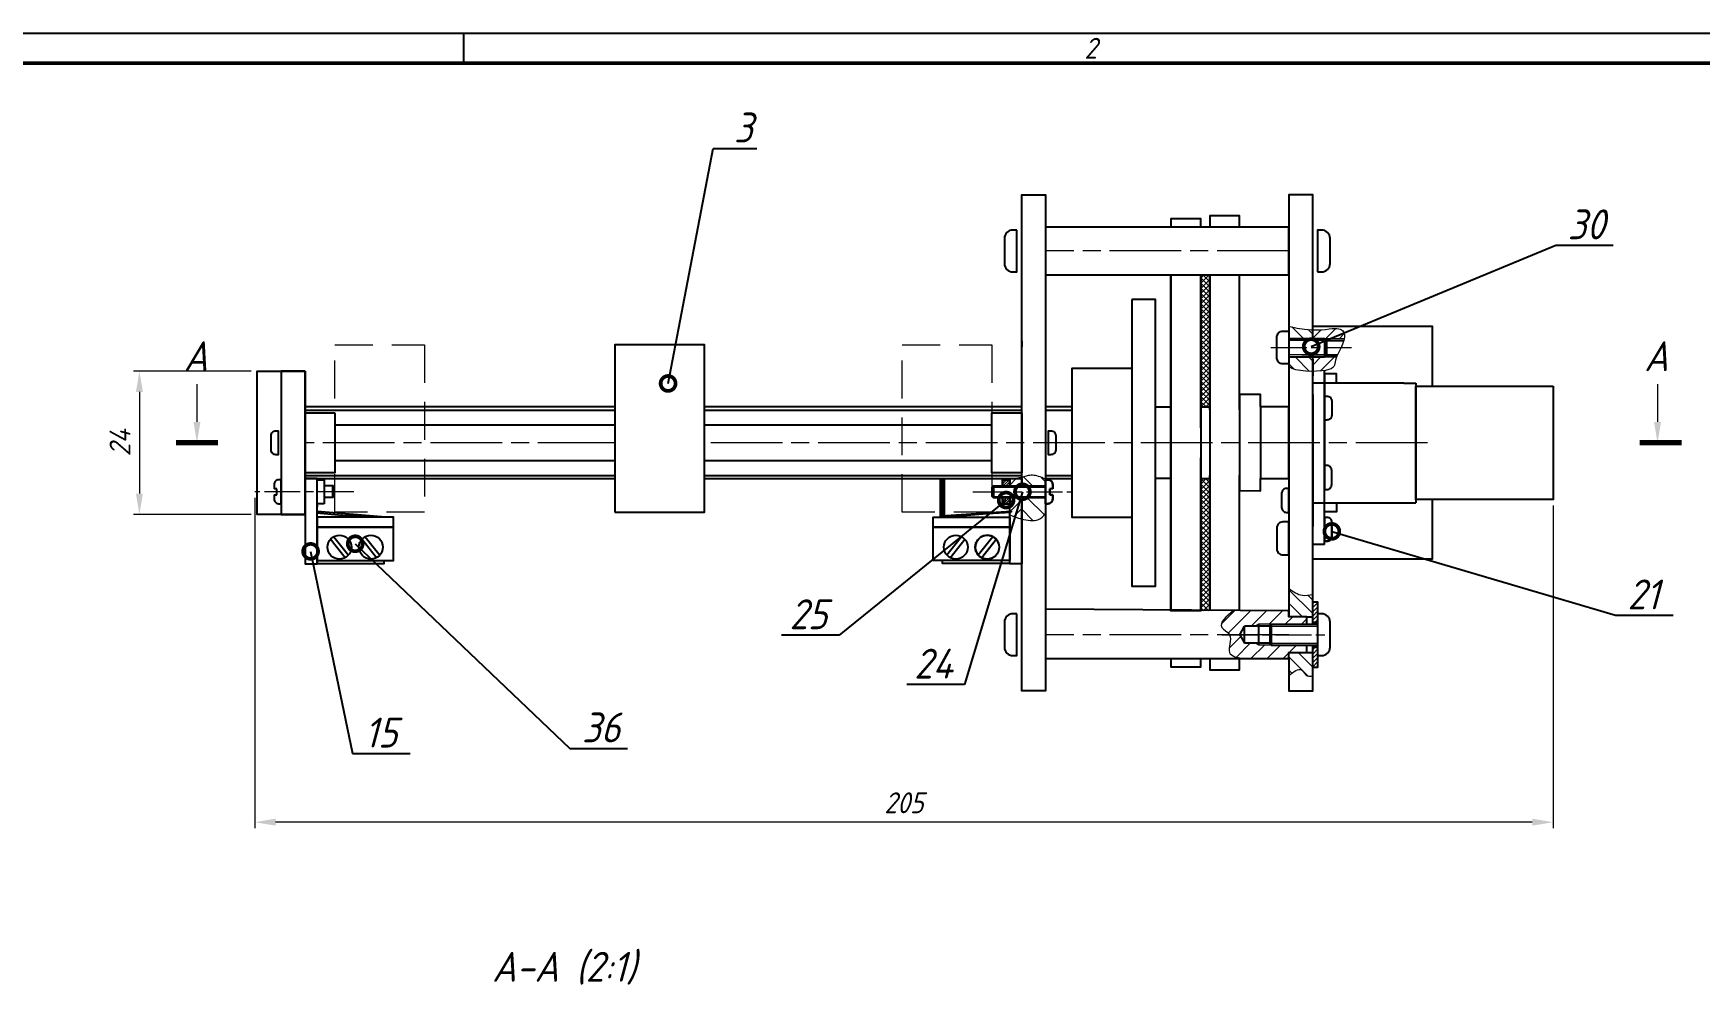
# Model space of a CAD drawing. Header units: millimetres. Extents: x 0 to 841, y 0 to 594.
# Drawn here: x 348.9 to 628, y 434.8 to 594 of the extents above; entities that cross this region are included whole.
import ezdxf
from ezdxf import colors
from ezdxf.entities.mleader import LeaderData, LeaderLine
from ezdxf.enums import TextEntityAlignment as Align
from ezdxf.math import Vec2, Vec3

# ---------------------------------------------------------------- set-up
doc = ezdxf.new("R2010")
doc.units = ezdxf.units.MM
for name, pattern in [('AM_ISO08W050', [18, 12, -1.5, 3, -1.5]), ('AM_ISO08W050x2', [9, 6, -0.75, 1.5, -0.75]), ('HIDDEN', [9.525, 6.35, -3.175])]:
    doc.linetypes.add(name, pattern=pattern)
doc.layers.get('0').update_dxf_attribs({"lineweight": 80})
for name, color, linetype, lineweight in [('AM_0', 7, 'Continuous', 25), ('AM_4', 3, 'Continuous', 9), ('AM_5', 3, 'Continuous', 9), ('AM_7', 4, 'AM_ISO08W050', 9), ('AM_8', 1, 'Continuous', 9), ('AM_BOR', 7, 'Continuous', 25), ('окружности', 100, 'HIDDEN', 9), ('основные', 7, 'Continuous', 25), ('оч жирные', 7, 'Continuous', 70), ('тонкие', 2, 'Continuous', 9)]:
    doc.layers.add(name, color=color, linetype=linetype, lineweight=lineweight)
doc.styles.add('ACGOSTTS', font='geniso.shx', dxfattribs={"oblique": 15})
doc.styles.get("Standard").update_dxf_attribs({"font": 'geniso.shx', "oblique": 15})
doc.dimstyles.new('AM_GOST$0', dxfattribs={"dimtxt": 3.5, "dimasz": 3.5, "dimexe": 1, "dimexo": 1, "dimgap": 1.5, "dimtad": 1, "dimtoh": 1, "dimtxsty": 'Standard', "dimcen": 0, "dimclrd": 256, "dimclre": 256, "dimclrt": 2, "dimadec": 0, "dimazin": 2, "dimtp": 0.1, "dimtm": 0.1, "dimtfac": 0.71, "dimtmove": 0, "dimatfit": 3, "dimfxl": 1, "dimtolj": 1, "dimlwd": -1, "dimlwe": -1, "dimarcsym": 1})
pattern_1 = [(45, (327.60573, 2.7999), (-0.3535534, 0.3535534), [])]
pattern_2 = [(135, (327.6057, 2.7999), (-1.122532, -1.122532), [])]
pattern_3 = [(45, (259.2033, 81.99015), (-0.21213203, 0.21213203), [])]

# ---------------------------------------------------------------- blocks, each defined once
blk = doc.blocks.new('GOST_A1_LANDSCAPE')
at = {"layer": 'AM_BOR', "color": 1, "lineweight": 25}
for p, q in [((841, 594), (0, 594)), ((421, 594), (421, 589))]:
    blk.add_line(p, q, dxfattribs=at)
at = {"layer": 'AM_BOR', "color": 7, "lineweight": 50}
blk.add_line((836, 589), (20, 589), dxfattribs=at)
at = {"layer": 'AM_BOR', "color": 1, "lineweight": 25, "style": 'ACGOSTTS', "oblique": 15}
blk.add_text('2', height=3.5, dxfattribs=at).set_placement((526, 591.5), align=Align.MIDDLE_CENTER)
blk = doc.blocks.new('*D44')
at = {"layer": 'AM_5', "linetype": 'ByBlock', "transparency": 16777216}
for p, q in [((386.02, 516.27), (386.02, 460.96)), ((603.43, 514.96), (603.43, 460.96)), ((599.93, 461.96), (389.52, 461.96))]:
    blk.add_line(p, q, dxfattribs=at)
at = {"layer": 'AM_5', "transparency": 16777216}
for points in [[(389.52, 462.55), (389.52, 461.38), (386.02, 461.96)], [(599.93, 462.55), (599.93, 461.38), (603.43, 461.96)]]:
    blk.add_solid(points, dxfattribs=at)
at = {"layer": 'Defpoints', "color": 0, "transparency": 16777216}
for p in [(386.02, 517.27), (603.43, 515.96), (386.02, 461.96)]:
    blk.add_point(p, dxfattribs=at)
at = {"layer": 'AM_5', "color": 2, "transparency": 16777216, "insert": (494.72, 465.21), "char_height": 3.5, "attachment_point": 5}
blk.add_mtext('\\A1;205', dxfattribs=at)
blk = doc.blocks.new('*D56')
at = {"layer": 'AM_5', "linetype": 'ByBlock', "transparency": 16777216}
for p, q in [((385.45, 537.47), (365.71, 537.47)), ((366.71, 533.97), (366.71, 516.96)), ((385.45, 513.46), (365.71, 513.46))]:
    blk.add_line(p, q, dxfattribs=at)
at = {"layer": 'AM_5', "transparency": 16777216}
for points in [[(366.13, 533.97), (367.29, 533.97), (366.71, 537.47)], [(366.13, 516.96), (367.29, 516.96), (366.71, 513.46)]]:
    blk.add_solid(points, dxfattribs=at)
at = {"layer": 'Defpoints', "color": 0, "transparency": 16777216}
for p in [(386.45, 537.47), (366.71, 513.46), (386.45, 513.46)]:
    blk.add_point(p, dxfattribs=at)
at = {"layer": 'AM_5', "color": 2, "transparency": 16777216, "insert": (363.46, 525.46), "char_height": 3.5, "attachment_point": 5, "rotation": 90}
blk.add_mtext('\\A1;24', dxfattribs=at)
blk = doc.blocks.new('_DotSmall')
at = {"color": 0, "linetype": 'ByBlock', "const_width": 0.5}
blk.add_lwpolyline([(-0.0625, 0, 1), (0.0625, 0, 1)], format="xyb", close=True, dxfattribs=at)

msp = doc.modelspace()

# ---------------------------------------------------------------- hatches: boundary and pattern name
at = {"layer": 'AM_4'}
h = msp.add_hatch(dxfattribs=at)
h.set_pattern_fill('ANSI31', color=256, scale=0.5, angle=90, style=0)
h.paths.add_polyline_path([(561.821, 544.474), (560.585, 544.673), (559.176, 544.994), (559.176, 542.946), (563.176, 542.946), (563.176, 544.367), (562.9, 544.374)])
h.paths.add_polyline_path([(563.176, 539.866), (561.336, 539.866), (559.176, 539.866), (559.176, 538.656), (559.176, 538.235), (559.656, 537.924), (560.322, 537.694), (561.12, 537.538), (562.002, 537.447), (562.914, 537.414), (563.176, 537.419)])
h = msp.add_hatch(dxfattribs=at)
h.set_pattern_fill('ANSI31', color=256, scale=0.5, style=0)
h.paths.add_polyline_path([(568.44, 543.766), (568.374, 543.948), (568.282, 544.113), (568.158, 544.257), (567.996, 544.379), (567.791, 544.477), (567.537, 544.547), (567.23, 544.588), (566.862, 544.598), (566.429, 544.573), (565.923, 544.516), (565.332, 544.444), (564.64, 544.382), (563.835, 544.351), (563.176, 544.367), (563.176, 542.946), (565.176, 542.946), (568.453, 542.946), (568.478, 543.114), (568.491, 543.349), (568.478, 543.567)])
h = msp.add_hatch(dxfattribs=at)
h.set_pattern_fill('ANSI31', color=256, scale=0.5, style=0)
h.paths.add_polyline_path([(563.176, 539.866), (563.176, 537.419), (563.807, 537.431), (564.63, 537.492), (565.33, 537.588), (565.87, 537.713), (566.263, 537.865), (566.536, 538.043), (566.714, 538.246), (566.825, 538.474), (566.894, 538.725), (566.948, 538.999), (567.012, 539.294), (567.109, 539.61), (567.206, 539.866)])
at = {"layer": 'AM_8'}
h = msp.add_hatch(dxfattribs=at)
h.set_pattern_fill('_U', color=256, scale=0.61, angle=45, style=0, double=1, pattern_type=0)
h.set_pattern_definition([(45, (263.2033, 74.26044), (-0.43133514, 0.43133514), []), (135, (263.2033, 74.26044), (-0.43133514, -0.43133514), [])])
h.paths.add_polyline_path([(544.426, 553.578), (544.426, 531.463), (545.922, 531.463), (545.922, 519.463), (544.426, 519.463), (544.426, 497.349), (545.926, 497.349), (545.926, 553.578)])
h = msp.add_hatch(dxfattribs=at)
h.set_pattern_fill('_U', color=256, scale=0.3, angle=45, style=0, pattern_type=0)
h.set_pattern_definition(pattern_3)
h.paths.add_polyline_path([(511.247, 518.268), (512.447, 518.268), (512.447, 519.268), (511.247, 519.268)])
h = msp.add_hatch(dxfattribs=at)
h.set_pattern_fill('ANSI31', color=256, scale=0.33)
h.paths.add_polyline_path([(514.269, 516.268), (512.447, 516.268), (512.447, 515.268), (512.447, 514.026), (512.684, 514.042), (512.707, 513.839), (512.447, 513.824), (512.447, 513.419), (512.969, 513.206), (513.311, 513.077)])
h.paths.add_polyline_path([(514.447, 519.463), (512.961, 519.463), (512.87, 519.457), (512.732, 519.444), (512.612, 519.427), (512.515, 519.404), (512.447, 519.375), (512.447, 518.268), (514.447, 518.268)])
h.paths.add_polyline_path([(514.447, 516.268), (514.269, 516.268), (513.311, 513.077), (513.457, 513.022), (513.915, 512.866), (514.347, 512.736), (514.447, 512.711)])
h = msp.add_hatch(dxfattribs=at)
h.set_pattern_fill('ANSI31', color=256, scale=0.64, angle=90)
h.paths.add_polyline_path([(518.447, 516.268), (514.447, 516.268), (514.447, 512.711), (514.757, 512.632), (515.148, 512.553), (515.525, 512.497), (515.891, 512.462), (516.25, 512.451), (516.601, 512.468), (516.942, 512.523), (517.271, 512.622), (517.588, 512.775), (517.891, 512.989), (518.177, 513.273), (518.447, 513.634)])
h.paths.add_polyline_path([(518.447, 519.268), (518.447, 519.366), (518.115, 519.516), (517.807, 519.646), (517.52, 519.757), (517.25, 519.848), (516.994, 519.92), (516.75, 519.973), (516.512, 520.007), (516.28, 520.022), (516.049, 520.02), (515.82, 520.002), (515.597, 519.972), (515.379, 519.932), (515.17, 519.885), (514.971, 519.834), (514.783, 519.783), (514.609, 519.734), (514.447, 519.688), (514.447, 518.268), (518.447, 518.268)])
h = msp.add_hatch(dxfattribs=at)
h.set_pattern_fill('_U', color=256, scale=0.3, angle=45, style=0, pattern_type=0)
h.set_pattern_definition(pattern_3)
h.paths.add_polyline_path([(512.447, 515.534), (512.447, 516.268), (511.247, 516.268), (511.247, 515.268), (512.447, 515.268)])
h = msp.add_hatch(dxfattribs=at)
h.set_pattern_fill('ANSI31', color=256, scale=0.5, angle=90, style=0)
h.set_pattern_definition(pattern_2)
edge = h.paths.add_edge_path()
edge.add_spline(control_points=[(563.176, 500.064), (562.59, 499.963), (561.138, 499.714), (559.909, 500.577), (559.176, 501.092)], knot_values=[0, 0, 0, 0, 1.7258996, 4.2776179, 4.2776179, 4.2776179, 4.2776179], degree=3, periodic=0)
edge.add_line((559.176, 501.092), (559.176, 496.349))
edge.add_line((559.176, 496.349), (562.176, 496.349))
edge.add_line((562.176, 496.349), (563.176, 496.349))
edge.add_line((563.176, 496.349), (563.176, 500.064))
edge = h.paths.add_edge_path()
edge.add_spline(control_points=[(563.176, 486.456), (562.865, 486.401), (562.065, 486.261), (561.24, 488.182), (559.974, 487.161), (559.176, 486.517)], knot_values=[0, 0, 0, 0, 0.8745598, 2.2433555, 4.5836616, 4.5836616, 4.5836616, 4.5836616], degree=3, periodic=0)
edge.add_line((559.176, 486.517), (559.239, 487.478))
edge.add_line((559.239, 487.478), (563.239, 487.478))
edge.add_line((563.239, 487.478), (563.176, 486.456))
edge = h.paths.add_edge_path()
edge.add_spline(control_points=[(559.176, 486.517), (559.974, 487.161), (561.24, 488.182), (562.065, 486.261), (562.865, 486.401), (563.176, 486.456)], knot_values=[0, 0, 0, 0, 2.3403061, 3.7091018, 4.5836616, 4.5836616, 4.5836616, 4.5836616], degree=3, periodic=0)
edge.add_line((563.176, 486.456), (563.176, 490.349))
edge.add_line((563.176, 490.349), (562.176, 490.349))
edge.add_line((562.176, 490.349), (559.176, 490.349))
edge.add_line((559.176, 490.349), (559.176, 489.349))
edge.add_line((559.176, 489.349), (559.176, 486.517))
h = msp.add_hatch(dxfattribs=at)
h.set_pattern_fill('ANSI31', color=256, scale=0.6, style=0)
h.set_pattern_definition([(45, (327.6057, 2.7999), (-1.3470384, 1.3470384), [])])
edge = h.paths.add_edge_path()
edge.add_line((562.176, 496.349), (559.176, 496.349))
edge.add_line((559.176, 496.349), (559.176, 497.349))
edge.add_line((559.176, 497.349), (549.936, 497.414))
edge.add_spline(control_points=[(549.936, 497.414), (548.691, 496.373), (546.819, 494.807), (548.947, 493.849), (549.23, 493.349)], knot_values=[0, 0, 0, 0, 3.4667411, 5.2138903, 5.2138903, 5.2138903, 5.2138903], degree=3, periodic=0)
edge.add_line((549.23, 493.349), (550.953, 493.349))
edge.add_line((550.953, 493.349), (551.776, 494.774))
edge.add_line((551.776, 494.774), (553.576, 494.774))
edge.add_line((553.576, 494.774), (554.176, 495.099))
edge.add_line((554.176, 495.099), (562.176, 495.099))
edge.add_line((562.176, 495.099), (562.176, 496.349))
edge = h.paths.add_edge_path()
edge.add_line((562.176, 491.599), (556.216, 491.599))
edge.add_line((556.216, 491.599), (554.176, 491.599))
edge.add_line((554.176, 491.599), (553.576, 491.924))
edge.add_line((553.576, 491.924), (551.776, 491.924))
edge.add_line((551.776, 491.924), (550.953, 493.349))
edge.add_line((550.953, 493.349), (549.23, 493.349))
edge.add_spline(control_points=[(549.23, 493.349), (549.712, 492.497), (548.25, 489.87), (550.619, 489.517), (551.75, 489.349)], knot_values=[5.2138903, 5.2138903, 5.2138903, 5.2138903, 8.1895192, 10.9098806, 10.9098806, 10.9098806, 10.9098806], degree=3, periodic=0)
edge.add_line((551.75, 489.349), (559.176, 489.349))
edge.add_line((559.176, 489.349), (559.176, 490.349))
edge.add_line((559.176, 490.349), (562.176, 490.349))
edge.add_line((562.176, 490.349), (562.176, 491.599))
h = msp.add_hatch(dxfattribs=at)
h.set_pattern_fill('_U', color=256, scale=0.5, angle=45, style=0, pattern_type=0)
h.set_pattern_definition(pattern_1)
h.paths.add_polyline_path([(563.176, 498.849), (563.176, 495.463), (563.976, 495.463), (563.976, 498.849)])
h = msp.add_hatch(dxfattribs=at)
h.set_pattern_fill('_U', color=256, scale=0.5, angle=45, style=0, pattern_type=0)
h.set_pattern_definition(pattern_1)
h.paths.add_polyline_path([(563.976, 487.849), (563.976, 491.234), (563.176, 491.234), (563.176, 487.849)])
h = msp.add_hatch(dxfattribs=at)
h.set_pattern_fill('ANSI31', color=256, scale=0.5, angle=90, style=0)
h.set_pattern_definition(pattern_2)
edge = h.paths.add_edge_path()
edge.add_line((559.176, 490.349), (559.176, 489.349))
edge.add_line((559.176, 489.349), (559.176, 486.517))
edge.add_spline(control_points=[(559.176, 486.517), (559.974, 487.161), (561.24, 488.182), (562.065, 486.261), (562.865, 486.401), (563.176, 486.456)], knot_values=[0, 0, 0, 0, 2.3403061, 3.7091018, 4.5836616, 4.5836616, 4.5836616, 4.5836616], degree=3, periodic=0)
edge.add_line((563.176, 486.456), (563.176, 490.349))
edge.add_line((563.176, 490.349), (562.176, 490.349))
edge.add_line((562.176, 490.349), (559.176, 490.349))

# ---------------------------------------------------------------- linework, layer by layer
msp.add_line((501.207, 513.021), (501.207, 519.463))
at = {"layer": 'AM_0'}
for p, q in [((567.276, 542.613), (568.383, 542.613)), ((550.953, 493.349), (551.776, 494.774)), ((555.976, 494.774), (551.776, 494.774)), ((551.776, 491.924), (551.776, 494.774)), ((554.176, 491.599), (554.176, 495.099)), ((550.953, 493.349), (551.776, 491.924)), ((555.976, 491.924), (551.776, 491.924))]:
    msp.add_line(p, q, dxfattribs=at)
at = {"layer": 'AM_4'}
for p, q in [((565.525, 542.613), (559.176, 542.613)), ((565.137, 542.946), (568.463, 542.946)), ((565.525, 540.199), (559.176, 540.199)), ((565.137, 539.866), (567.206, 539.866)), ((509.52, 518.051), (518.447, 518.051)), ((509.52, 516.484), (518.43, 516.484)), ((554.176, 495.099), (553.576, 494.774)), ((563.126, 495.099), (554.176, 495.099)), ((555.976, 494.774), (563.976, 494.774)), ((554.176, 491.599), (553.576, 491.924)), ((563.126, 491.599), (554.176, 491.599)), ((555.976, 491.924), (563.976, 491.924))]:
    msp.add_line(p, q, dxfattribs=at)
for points in [[(559.176, 544.994), (560.585, 544.673), (561.821, 544.474), (562.9, 544.374), (563.835, 544.351), (564.64, 544.382), (565.332, 544.444), (565.923, 544.516), (566.429, 544.573), (566.862, 544.598), (567.23, 544.588), (567.537, 544.547), (567.791, 544.477), (567.996, 544.379), (568.158, 544.257), (568.282, 544.113), (568.374, 543.948), (568.44, 543.766), (568.478, 543.567), (568.491, 543.349), (568.478, 543.114), (568.44, 542.861), (568.375, 542.59), (568.286, 542.301), (568.171, 541.994), (568.032, 541.669), (567.876, 541.331), (567.71, 540.984), (567.543, 540.634), (567.382, 540.284), (567.234, 539.942), (567.109, 539.61), (567.012, 539.294), (566.948, 538.999), (566.894, 538.725), (566.825, 538.474), (566.714, 538.246), (566.536, 538.043), (566.263, 537.865), (565.87, 537.713), (565.33, 537.588), (564.63, 537.492), (563.807, 537.431), (562.914, 537.414), (562.002, 537.447), (561.12, 537.538), (560.322, 537.694), (559.656, 537.924), (559.176, 538.235)], [(518.447, 519.366), (518.115, 519.516), (517.807, 519.646), (517.52, 519.757), (517.25, 519.848), (516.994, 519.92), (516.75, 519.973), (516.512, 520.007), (516.28, 520.022), (516.049, 520.02), (515.82, 520.002), (515.597, 519.972), (515.379, 519.932), (515.17, 519.885), (514.971, 519.834), (514.783, 519.783), (514.609, 519.734), (514.449, 519.689), (514.301, 519.649), (514.161, 519.614), (514.028, 519.583), (513.897, 519.556), (513.765, 519.534), (513.628, 519.515), (513.485, 519.499), (513.333, 519.487), (513.176, 519.477), (513.02, 519.467), (512.87, 519.457), (512.732, 519.444), (512.612, 519.427), (512.515, 519.404), (512.447, 519.375)], [(512.447, 513.419), (512.969, 513.206), (513.457, 513.022), (513.915, 512.866), (514.347, 512.736), (514.757, 512.632), (515.148, 512.553), (515.525, 512.497), (515.891, 512.462), (516.25, 512.451), (516.601, 512.468), (516.942, 512.523), (517.271, 512.622), (517.588, 512.775), (517.891, 512.989), (518.177, 513.273), (518.447, 513.634)]]:
    msp.add_lwpolyline(points, dxfattribs=at)
at = {"layer": 'AM_5'}
for p, q in [((376.344, 535.282), (376.344, 528.963)), ((620.912, 535.282), (620.912, 528.963))]:
    msp.add_line(p, q, dxfattribs=at)
at = {"layer": 'AM_5', "linetype": 'Continuous'}
for points in [[(375.761, 528.963), (376.927, 528.963), (376.344, 525.463)], [(620.329, 528.963), (621.496, 528.963), (620.912, 525.463)]]:
    msp.add_trace(points, dxfattribs=at)
at = {"layer": 'AM_7'}
for p, q in [((559.176, 557.578), (518.447, 557.578)), ((445.447, 525.463), (394.447, 525.463)), ((446.31, 525.463), (445.447, 525.463)), ((582.369, 525.463), (461.31, 525.463)), ((559.176, 493.349), (518.447, 493.349))]:
    msp.add_line(p, q, dxfattribs=at)
at = {"layer": 'AM_7', "linetype": 'AM_ISO08W050x2'}
for p, q in [((556.176, 541.406), (569.676, 541.406)), ((402.635, 517.268), (386.016, 517.268)), ((506.259, 517.268), (522.878, 517.268)), ((506.259, 517.268), (522.878, 517.268)), ((547.953, 493.349), (566.176, 493.349))]:
    msp.add_line(p, q, dxfattribs=at)
at = {"layer": 'окружности'}
for points in [[(399.447, 541.848), (414.447, 541.848), (414.447, 513.848), (399.447, 513.848)], [(494.447, 541.848), (509.447, 541.848), (509.447, 513.848), (494.447, 513.848)]]:
    msp.add_lwpolyline(points, close=True, dxfattribs=at)
at = {"layer": 'основные'}
for p, q in [((514.447, 542.523), (514.447, 541.523)), ((559.176, 542.946), (565.176, 542.946)), ((565.525, 542.613), (565.176, 542.946)), ((565.176, 542.946), (565.176, 539.866)), ((565.486, 542.613), (567.276, 542.613)), ((565.525, 540.199), (565.525, 542.613)), ((514.447, 538.523), (514.447, 539.523)), ((559.176, 539.866), (565.176, 539.866)), ((567.206, 539.866), (561.336, 539.866)), ((565.176, 539.866), (565.525, 540.199)), ((565.486, 540.199), (567.345, 540.199)), ((565.176, 508.463), (565.177, 537.567)), ((565.176, 533.57), (565.176, 536.65)), ((578.43, 535.463), (563.176, 535.463)), ((578.43, 535.463), (580.43, 535.463)), ((580.43, 535.463), (580.43, 515.408)), ((394.447, 530.909), (446.31, 530.909)), ((461.31, 530.909), (514.447, 530.909)), ((518.447, 530.909), (522.876, 530.909)), ((536.876, 531.463), (539.426, 531.463)), ((544.426, 531.463), (545.922, 531.463)), ((545.926, 530.963), (545.926, 519.963)), ((550.926, 530.963), (550.926, 519.963)), ((554.415, 531.463), (554.415, 519.463)), ((565.176, 515.408), (565.176, 531.131)), ((559.176, 525.463), (559.176, 522.963)), ((394.447, 520.018), (446.31, 520.018)), ((461.31, 520.018), (514.447, 520.018)), ((518.447, 520.018), (522.876, 520.018)), ((539.426, 519.463), (536.876, 519.463)), ((544.426, 519.463), (545.922, 519.463)), ((389.747, 517.768), (389.247, 517.768)), ((389.247, 516.768), (389.747, 516.768)), ((389.747, 516.768), (389.747, 517.768)), ((519.147, 516.768), (519.147, 517.768)), ((519.647, 517.768), (519.147, 517.768)), ((519.147, 517.768), (519.147, 516.768)), ((519.647, 516.768), (519.147, 516.768)), ((519.147, 516.768), (519.647, 516.768)), ((559.176, 515.817), (559.176, 516.817)), ((396.447, 515.03), (396.447, 514.76)), ((407.927, 513.001), (396.447, 513.965)), ((500.967, 513.249), (512.684, 514.042)), ((512.684, 514.042), (512.707, 513.839)), ((563.176, 515.408), (578.43, 515.408)), ((578.43, 515.408), (580.43, 515.408)), ((406.594, 512.99), (405.994, 512.99)), ((407.996, 512.995), (407.927, 513.001)), ((407.996, 512.995), (407.996, 512.995)), ((500.898, 513.244), (500.967, 513.249)), ((500.898, 512.971), (500.898, 513.244)), ((502.3, 512.99), (502.9, 512.99)), ((399.447, 508.404), (398.722, 509.318)), ((399.257, 509.744), (401.712, 506.661)), ((401.171, 506.231), (399.447, 508.404)), ((406.429, 506.231), (403.981, 509.318)), ((404.516, 509.744), (406.971, 506.661)), ((504.378, 509.744), (501.923, 506.661)), ((502.464, 506.231), (504.913, 509.318)), ((509.637, 509.744), (507.182, 506.661)), ((509.637, 509.744), (507.182, 506.661)), ((507.723, 506.231), (510.172, 509.318)), ((507.723, 506.231), (509.259, 508.167)), ((509.447, 508.404), (510.172, 509.318)), ((565.176, 508.463), (563.176, 508.463)), ((556.216, 495.099), (555.976, 494.774)), ((555.976, 494.774), (555.976, 491.924)), ((556.216, 495.099), (563.976, 495.099)), ((556.216, 495.099), (556.216, 491.599)), ((562.176, 496.349), (563.176, 496.349)), ((563.176, 495.463), (563.976, 495.463)), ((556.216, 491.599), (555.976, 491.924)), ((556.216, 491.599), (563.976, 491.599)), ((563.176, 491.234), (563.976, 491.234)), ((562.176, 490.349), (563.176, 490.349))]:
    msp.add_line(p, q, dxfattribs=at)
for points in [[(514.447, 539.523), (514.447, 566.963), (518.447, 566.963), (518.447, 494.774)], [(563.176, 542.946), (563.176, 566.963), (559.176, 566.963), (559.176, 496.349)], [(544.426, 561.578), (544.426, 562.945), (539.426, 562.945), (539.426, 561.578)], [(550.926, 561.578), (550.926, 563.463), (545.926, 563.463), (545.926, 561.578)], [(539.426, 553.578), (539.426, 497.349)], [(544.426, 553.578), (544.426, 527.963)], [(544.426, 527.963), (544.426, 553.578)], [(545.926, 553.578), (545.926, 530.963)], [(545.926, 530.963), (545.926, 553.578)], [(550.926, 530.963), (550.926, 553.578)], [(563.176, 542.946), (563.176, 544.963), (583.176, 544.963), (583.176, 534.963)], [(514.447, 518.268), (514.447, 539.523)], [(563.176, 536.65), (563.176, 539.866)], [(563.176, 536.65), (563.176, 539.866)], [(563.176, 536.65), (563.176, 539.866)], [(563.176, 539.463), (563.176, 536.65)], [(583.176, 515.963), (583.176, 505.963), (563.176, 505.963), (563.176, 536.65)], [(567.176, 535.463), (567.176, 536.991), (565.176, 536.991), (565.157, 519.658)], [(554.415, 531.463), (554.415, 533.567), (550.926, 533.545), (550.926, 530.963)], [(563.176, 495.099), (563.176, 533.57)], [(563.176, 533.57), (563.176, 511.463)], [(446.31, 531.463), (394.447, 531.463), (394.447, 519.463), (446.31, 519.463)], [(464.447, 531.463), (461.31, 531.463)], [(514.447, 531.463), (464.447, 531.463)], [(522.876, 531.463), (518.447, 531.463)], [(554.415, 519.463), (559.176, 519.463), (559.176, 531.463), (554.415, 531.463)], [(567.176, 515.408), (567.176, 513.936), (565.176, 513.936), (565.157, 531.268)], [(394.447, 522.463), (394.447, 528.463)], [(399.447, 528.463), (446.31, 528.463)], [(461.31, 528.463), (509.447, 528.463)], [(514.447, 528.463), (514.447, 522.463)], [(446.31, 522.463), (399.447, 522.463)], [(509.447, 522.463), (461.31, 522.463)], [(544.426, 522.963), (544.426, 497.349)], [(544.426, 497.349), (544.426, 522.963)], [(461.31, 519.463), (464.447, 519.463)], [(464.447, 519.463), (514.447, 519.463)], [(511.247, 518.268), (511.247, 519.268), (512.447, 519.268), (512.447, 518.268)], [(512.447, 518.268), (512.447, 519.268), (511.247, 519.268), (511.247, 518.268)], [(512.447, 518.268), (512.447, 519.463), (514.447, 519.463), (514.447, 518.268)], [(518.447, 519.463), (522.876, 519.463)], [(545.926, 519.963), (545.926, 497.349)], [(545.926, 497.349), (545.926, 519.963)], [(550.926, 497.349), (550.926, 519.963)], [(550.926, 519.963), (550.926, 517.463), (554.415, 517.435), (554.415, 519.463)], [(397.647, 518.322), (399.109, 518.322), (399.297, 518.106), (399.297, 516.539), (399.109, 516.322), (399.109, 518.322), (399.109, 516.322), (397.647, 516.322)], [(518.447, 516.268), (509.707, 516.268), (509.52, 516.484), (509.52, 518.051), (509.707, 518.268), (509.707, 516.268), (509.707, 518.268), (518.447, 518.268)], [(511.247, 516.268), (511.247, 515.268), (512.447, 515.268), (512.447, 516.268)], [(512.447, 516.268), (512.447, 515.268), (511.247, 515.268), (511.247, 516.268)], [(514.447, 516.268), (514.447, 505.225), (512.447, 505.225), (512.447, 516.268)], [(518.447, 491.924), (518.447, 483.963), (514.447, 483.963), (514.447, 516.268)], [(406.294, 512.99), (406.294, 512.99), (400.65, 513.292), (396.42, 513.698)], [(501.048, 512.99), (501.048, 512.99), (508.659, 513.607), (512.707, 513.839)], [(397.647, 505.765), (409.247, 505.765), (409.247, 512.99), (396.447, 512.99), (396.447, 505.765)], [(396.447, 512.99), (396.499, 505.272), (407.687, 505.272), (407.687, 505.765)], [(396.447, 505.765), (409.247, 505.765), (409.247, 511.365), (396.447, 511.365), (396.447, 505.765)], [(511.247, 505.765), (499.647, 505.765), (499.647, 512.99), (512.447, 512.99), (512.447, 505.765)], [(512.447, 505.765), (499.647, 505.765), (499.647, 511.365), (512.447, 511.365), (512.447, 505.765)], [(512.447, 512.99), (512.395, 505.272), (501.207, 505.272), (501.207, 505.765)], [(566.376, 511.463), (566.376, 510.488)], [(559.176, 496.349), (559.176, 497.349), (518.447, 497.636), (518.447, 491.924)], [(563.176, 495.099), (563.176, 498.849), (563.976, 498.849), (563.976, 487.849), (563.176, 487.849), (563.176, 491.599)], [(562.176, 495.099), (562.176, 496.349), (559.176, 496.349), (559.176, 496.349)], [(518.447, 491.924), (518.447, 489.349), (559.176, 489.349), (559.176, 490.349)], [(559.176, 490.349), (559.176, 490.349), (562.176, 490.349), (562.176, 491.599)], [(559.176, 489.349), (559.176, 483.963), (563.176, 483.963), (563.176, 491.599)], [(539.426, 489.349), (539.426, 487.944), (544.426, 487.944), (544.426, 489.349)], [(545.926, 489.349), (545.926, 487.463), (550.926, 487.463), (550.926, 489.349)]]:
    msp.add_lwpolyline(points, dxfattribs=at)
for points in [[(513.647, 561.078), (512.947, 561.078, 0.4142136), (511.547, 559.678), (511.547, 555.478, 0.4142136), (512.947, 554.078), (513.647, 554.078)], [(563.976, 554.078), (564.676, 554.078, 0.4142136), (566.076, 555.478), (566.076, 559.678, 0.4142136), (564.676, 561.078), (563.976, 561.078)], [(558.176, 544.156), (559.176, 544.156), (559.176, 538.656), (558.176, 538.656, -0.4142136), (557.176, 539.656), (557.176, 543.156, -0.4142136)], [(558.176, 506.715), (559.176, 506.715), (559.176, 512.215), (558.176, 512.215, 0.4142136), (557.176, 511.215), (557.176, 507.715, 0.4142136)], [(513.647, 496.849), (512.947, 496.849, 0.4142136), (511.547, 495.449), (511.547, 491.249, 0.4142136), (512.947, 489.849), (513.647, 489.849)], [(563.976, 489.849), (564.676, 489.849, 0.4142136), (566.076, 491.249), (566.076, 495.449, 0.4142136), (564.676, 496.849), (563.976, 496.849)]]:
    msp.add_lwpolyline(points, format="xyb", close=True, dxfattribs=at)
for points in [[(559.162, 561.578), (518.447, 561.578), (518.447, 553.578), (559.162, 553.578)], [(539.426, 553.578), (544.426, 553.578), (544.426, 497.349), (539.426, 497.349)], [(532.876, 549.463), (532.876, 501.463), (536.876, 501.463), (536.876, 549.463)], [(446.31, 513.848), (461.329, 513.848), (461.329, 541.848), (446.31, 541.848)], [(394.447, 537.466), (394.447, 513.46), (386.447, 513.46), (386.447, 537.466)], [(394.447, 537.466), (390.447, 537.466), (390.447, 513.46), (394.447, 513.46)], [(532.876, 537.963), (532.876, 512.963), (522.876, 512.963), (522.876, 537.963)], [(603.43, 534.963), (603.43, 515.963), (580.43, 515.963), (580.43, 534.963)], [(399.447, 530.463), (399.447, 520.463), (394.447, 520.463), (394.447, 530.463)], [(514.447, 530.463), (514.447, 520.463), (509.447, 520.463), (509.447, 530.463)], [(396.447, 519.463), (394.447, 519.463), (394.447, 505.225), (396.447, 505.225)], [(397.647, 515.268), (396.447, 515.268), (396.447, 519.268), (397.647, 519.268)], [(409.247, 512.99), (396.447, 512.99), (396.447, 511.365), (409.247, 511.365)], [(499.647, 512.99), (512.447, 512.99), (512.447, 511.365), (499.647, 511.365)]]:
    msp.add_lwpolyline(points, close=True, dxfattribs=at)
for points in [[(566.364, 530.768), (566.364, 530.068, -0.4142136), (565.564, 529.268), (565.164, 529.268), (565.164, 533.268), (565.564, 533.268, -0.4142136), (566.364, 532.468), (566.364, 530.768)], [(388.747, 525.963), (388.747, 526.663, -0.4142136), (389.547, 527.463), (389.947, 527.463), (389.947, 523.463), (389.547, 523.463, -0.4142136), (388.747, 524.263), (388.747, 525.963)], [(520.147, 524.963), (520.147, 524.263, -0.4142136), (519.347, 523.463), (518.947, 523.463), (518.947, 527.463), (519.347, 527.463, -0.4142136), (520.147, 526.663), (520.147, 524.963)], [(389.247, 516.768), (389.247, 516.068, 0.4142136), (390.047, 515.268), (390.447, 515.268), (390.447, 519.268), (390.047, 519.268, 0.4142136), (389.247, 518.468), (389.247, 517.768)], [(519.647, 516.768), (519.647, 516.068, -0.4142136), (518.847, 515.268), (518.447, 515.268), (518.447, 519.268), (518.847, 519.268, -0.4142136), (519.647, 518.468), (519.647, 517.768)], [(519.647, 517.768), (519.647, 518.468, 0.4142136), (518.847, 519.268), (518.447, 519.268), (518.447, 515.268), (518.847, 515.268, 0.4142136), (519.647, 516.068), (519.647, 516.768)], [(566.364, 520.158), (566.364, 520.858, 0.4142136), (565.564, 521.658), (565.164, 521.658), (565.164, 517.658), (565.564, 517.658, 0.4142136), (566.364, 518.458), (566.364, 520.158)], [(557.976, 515.317), (557.976, 514.617, 0.4142136), (558.776, 513.817), (559.176, 513.817), (559.176, 517.817), (558.776, 517.817, 0.4142136), (557.976, 517.017), (557.976, 515.317)], [(566.376, 511.488), (566.376, 512.188, 0.4142136), (565.576, 512.988), (565.176, 512.988), (565.176, 508.988), (565.576, 508.988, 0.4142136), (566.376, 509.788), (566.376, 511.488)], [(566.376, 510.488), (566.376, 509.788, -0.4142136), (565.576, 508.988), (565.176, 508.988), (565.176, 511.463)]]:
    msp.add_lwpolyline(points, format="xyb", dxfattribs=at)
for centre in [(400.204, 507.99), (405.476, 507.99), (503.417, 507.99), (508.676, 507.99)]:
    msp.add_circle(centre, 2, dxfattribs=at)
msp.add_arc((508.676, 507.99), 2, 14.76173, 311.82371, dxfattribs=at)
at = {"layer": 'оч жирные'}
for p, q in [((379.844, 525.463), (372.844, 525.463)), ((624.943, 525.463), (617.943, 525.463))]:
    msp.add_line(p, q, dxfattribs=at)
at = {"layer": 'тонкие'}
for points in [[(559.176, 501.092), (561.454, 499.943), (563.176, 500.064)], [(549.936, 497.414), (547.97, 494.559), (549.23, 493.349), (549.23, 490.373), (551.75, 489.349)], [(559.176, 486.517), (561.333, 487.424), (562.301, 486.456), (563.176, 486.456)]]:
    msp.add_spline(points, degree=3, dxfattribs=at)

# ---------------------------------------------------------------- block references
at = {"layer": 'основные', "lineweight": 0}
msp.add_blockref('GOST_A1_LANDSCAPE', (0, 0), dxfattribs=at)

# ---------------------------------------------------------------- texts
at = {"layer": 'AM_4', "color": 7, "insert": (437.83, 437.514), "char_height": 5, "attachment_point": 5}
msp.add_mtext('A-А (2:1)', dxfattribs=at)
at = {"layer": 'основные', "char_height": 5, "attachment_point": 1}
for insert in [(374.11, 542.452), (618.678, 542.452)]:
    msp.add_mtext('А', dxfattribs=dict(at, insert=insert))

# ---------------------------------------------------------------- dimensions: what is measured, and where the dimension line sits
at = {"layer": 'AM_5'}
dim = msp.add_linear_dim(base=(366.71, 513.46), p1=(386.447, 537.466), p2=(386.447, 513.46), angle=90, text='24', dimstyle='AM_GOST$0', override={"dimpost": ''}, dxfattribs=at)
dim.commit()
dim.dimension.update_dxf_attribs({"geometry": '*D56', "text_midpoint": (363.46, 525.463)})
dim = msp.add_linear_dim(base=(386.016, 461.963), p1=(603.43, 515.963), p2=(386.016, 517.268), text='205', dimstyle='AM_GOST$0', override={"dimpost": ''}, dxfattribs=at)
dim.commit()
dim.dimension.update_dxf_attribs({"geometry": '*D44', "text_midpoint": (494.723, 465.214)})

# ---------------------------------------------------------------- leaders
at = {"layer": 'AM_4'}
ml = msp.add_multileader_mtext('Standard', dxfattribs=at)
ml.set_content('3', color=256)
ml.set_leader_properties()
ml.set_arrow_properties(name='DOTSMALL')
ml.build(insert=Vec2(0, 0))
ml.multileader.update_dxf_attribs({"text_left_attachment_type": 6, "text_right_attachment_type": 6, "arrow_head_size": 5})
ctx = ml.context
ctx.base_point, ctx.char_height, ctx.arrow_head_size, ctx.plane_origin = Vec3(464.251, 574.737), 5, 5, Vec3(455.237, 535.397)
ctx.left_attachment, ctx.right_attachment = 6, 6
notes = []
notes.append((ctx, [(0, (1, 1, 0), (462.806, 574.737), (1, 0), 1.445, [(0, [(455.237, 535.397)], 0, [])])]))
ctx.mtext.insert, ctx.mtext.flow_direction = Vec3(466.251, 580.737), 5
ml = msp.add_multileader_mtext('Standard', dxfattribs=at)
ml.set_content('30', color=256)
ml.set_leader_properties()
ml.set_arrow_properties(name='DOTSMALL')
ml.build(insert=Vec2(0, 0))
ml.multileader.update_dxf_attribs({"text_left_attachment_type": 6, "text_right_attachment_type": 6, "dogleg_length": 0, "arrow_head_size": 5})
ctx = ml.context
ctx.base_point, ctx.char_height, ctx.arrow_head_size, ctx.plane_origin = Vec3(603.86, 558.527), 5, 5, Vec3(562.926, 541.556)
ctx.left_attachment, ctx.right_attachment = 6, 6
notes.append((ctx, [(0, (1, 1, 0), (603.86, 558.527), (1, 0), 0, [(0, [(562.926, 541.556)], 0, [])])]))
ctx.mtext.insert, ctx.mtext.flow_direction = Vec3(605.86, 564.527), 5
ml = msp.add_multileader_mtext('Standard', dxfattribs=at)
ml.set_content('25', color=256)
ml.set_leader_properties()
ml.set_arrow_properties(name='DOTSMALL')
ml.build(insert=Vec2(0, 0))
ml.multileader.update_dxf_attribs({"text_left_attachment_type": 6, "text_right_attachment_type": 6, "dogleg_length": 0, "arrow_head_size": 5})
ctx = ml.context
ctx.base_point, ctx.char_height, ctx.arrow_head_size, ctx.plane_origin = Vec3(473.442, 493.268), 5, 5, Vec3(509.707, 516.268)
ctx.left_attachment, ctx.right_attachment, ctx.text_align_type = 6, 6, 2
notes.append((ctx, [(1, (1, 1, 0), (483.897, 493.268), (-1, 0), 0, [(0, [(511.844, 515.881)], 0, [])])]))
ctx.mtext.insert, ctx.mtext.alignment, ctx.mtext.flow_direction = Vec3(481.897, 499.268), 3, 5
ml = msp.add_multileader_mtext('Standard', dxfattribs=at)
ml.set_content('24', color=256)
ml.set_leader_properties()
ml.set_arrow_properties(name='DOTSMALL')
ml.build(insert=Vec2(0, 0))
ml.multileader.update_dxf_attribs({"text_left_attachment_type": 6, "text_right_attachment_type": 6, "dogleg_length": 0, "arrow_head_size": 5})
ctx = ml.context
ctx.base_point, ctx.char_height, ctx.arrow_head_size, ctx.plane_origin = Vec3(494.614, 484.999), 5, 5, Vec3(514.569, 517.268)
ctx.left_attachment, ctx.right_attachment, ctx.text_align_type = 6, 6, 2
notes.append((ctx, [(1, (1, 1, 0), (504.882, 484.999), (-1, 0), 0, [(0, [(514.569, 517.268)], 0, [])])]))
ctx.mtext.insert, ctx.mtext.alignment, ctx.mtext.flow_direction = Vec3(502.882, 490.999), 3, 5
ml = msp.add_multileader_mtext('Standard', dxfattribs=at)
ml.set_content('21', color=256)
ml.set_leader_properties()
ml.set_arrow_properties(name='DOTSMALL')
ml.build(insert=Vec2(0, 0))
ml.multileader.update_dxf_attribs({"text_left_attachment_type": 6, "text_right_attachment_type": 6, "dogleg_length": 0, "arrow_head_size": 5})
ctx = ml.context
ctx.base_point, ctx.char_height, ctx.arrow_head_size, ctx.plane_origin = Vec3(613.887, 496.588), 5, 5, Vec3(566.376, 510.638)
ctx.left_attachment, ctx.right_attachment = 6, 6
notes.append((ctx, [(0, (1, 1, 0), (613.887, 496.588), (1, 0), 0, [(0, [(566.376, 510.638)], 0, [])])]))
ctx.mtext.insert, ctx.mtext.flow_direction = Vec3(615.887, 502.588), 5
ml = msp.add_multileader_mtext('Standard', dxfattribs=at)
ml.set_content('15', color=256)
ml.set_leader_properties()
ml.set_arrow_properties(name='DOTSMALL')
ml.build(insert=Vec2(0, 0))
ml.multileader.update_dxf_attribs({"text_left_attachment_type": 6, "text_right_attachment_type": 6, "dogleg_length": 0, "arrow_head_size": 5})
ctx = ml.context
ctx.base_point, ctx.char_height, ctx.arrow_head_size, ctx.plane_origin = Vec3(402.391, 473.46), 5, 5, Vec3(395.379, 507.29)
ctx.left_attachment, ctx.right_attachment = 6, 6
notes.append((ctx, [(0, (1, 1, 0), (402.391, 473.46), (1, 0), 0, [(0, [(395.379, 507.29)], 0, [])])]))
ctx.mtext.insert, ctx.mtext.flow_direction = Vec3(404.391, 479.46), 5
ml = msp.add_multileader_mtext('Standard', dxfattribs=at)
ml.set_content('36', color=256)
ml.set_leader_properties()
ml.set_arrow_properties(name='DOTSMALL')
ml.build(insert=Vec2(0, 0))
ml.multileader.update_dxf_attribs({"text_left_attachment_type": 6, "text_right_attachment_type": 6, "dogleg_length": 0, "arrow_head_size": 5})
ctx = ml.context
ctx.base_point, ctx.char_height, ctx.arrow_head_size, ctx.plane_origin = Vec3(438.803, 474.322), 5, 5, Vec3(402.847, 508.565)
ctx.left_attachment, ctx.right_attachment = 6, 6
notes.append((ctx, [(0, (1, 1, 0), (438.803, 474.322), (1, 0), 0, [(0, [(402.847, 508.565)], 0, [])])]))
ctx.mtext.insert, ctx.mtext.flow_direction = Vec3(440.803, 480.322), 5
for ctx, leaders in notes:
    for number, flags, end, landing, length, lines in leaders:
        leader = LeaderData()
        leader.index, (leader.has_last_leader_line, leader.has_dogleg_vector, leader.attachment_direction) = number, flags
        leader.last_leader_point, leader.dogleg_vector, leader.dogleg_length = Vec3(end), Vec3(landing), length
        for number, points, colour, breaks in lines:
            line = LeaderLine()
            line.index, line.vertices, line.color, line.breaks = number, Vec3.list(points), colors.encode_raw_color(colour), breaks
            leader.lines.append(line)
        ctx.leaders.append(leader)

doc.saveas('drawing.dxf')
